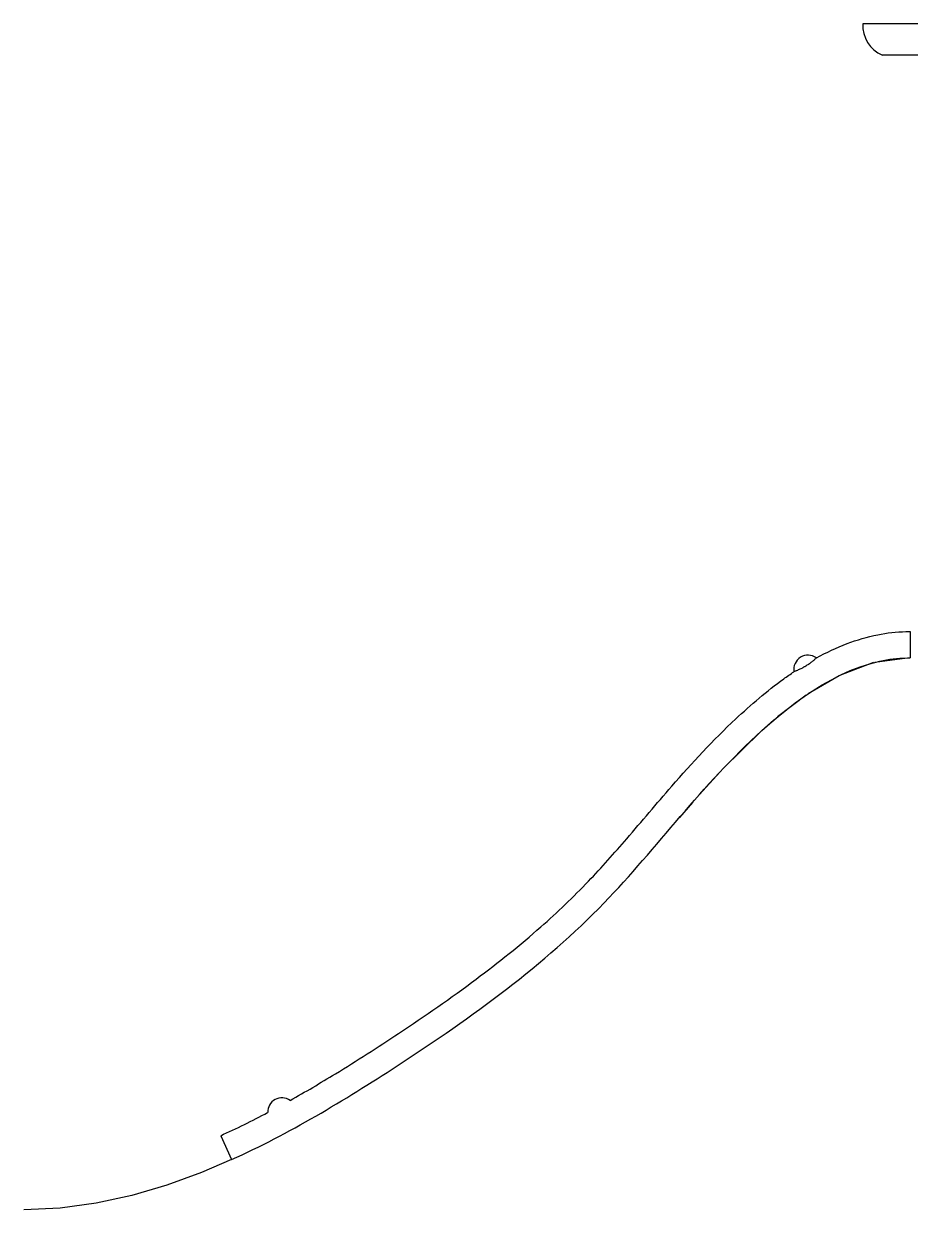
# Model space of a CAD drawing. Header units: millimetres. Extents: x 0 to 13338, y 0 to 11580.
# Drawn here: x 12546.6 to 12715.1, y 4816.2 to 5041.7 of the extents above; entities that cross this region are included whole.
import ezdxf

# ---------------------------------------------------------------- set-up
doc = ezdxf.new("R2010")
doc.units = ezdxf.units.MM
doc.layers.add('dwgmodels.com', color=250, linetype='Continuous')

# ---------------------------------------------------------------- blocks, each defined once
blk = doc.blocks.new('Public Light 11_side_dwgmodels.com')
at = {"color": 0}
for p, q in [((590.61, 4330.92), (442.61, 4330.92)), ((590.61, 4330.92), (442.61, 4330.92)), ((586.91, 4324.92), (446.32, 4324.92)), ((586.91, 4324.92), (446.32, 4324.92)), ((451.61, 4215.32), (451.61, 4210.32)), ((451.61, 4215.32), (451.61, 4210.32)), ((451.51, 4210.32), (444.89, 4209.45)), ((444.66, 4209.39), (438.37, 4207.03)), ((438.1, 4206.9), (432.19, 4203.45)), ((431.86, 4203.22), (426.41, 4199.07)), ((425.71, 4198.49), (423.94, 4196.94)), ((423.24, 4196.31), (416.01, 4189.18)), ((415.43, 4188.57), (411.55, 4184.29)), ((410.23, 4182.79), (407.73, 4179.91)), ((320.55, 4119.42), (322.61, 4114.86)), ((320.55, 4119.42), (322.61, 4114.86)), ((322.6, 4114.89), (316.91, 4112.44)), ((316.91, 4112.44), (310.32, 4110.03)), ((310.32, 4110.03), (303.64, 4108.06)), ((296.88, 4106.58), (290.04, 4105.65)), ((303.64, 4108.06), (296.88, 4106.58)), ((290.04, 4105.65), (283.11, 4105.33))]:
    blk.add_line(p, q, dxfattribs=at)
for centre, radius, start, end in [((448.67, 4330.52), 6.07, 176.1674, 247.1977), ((432.17, 4208.11), 2.7, 53.662, 189.3317), ((332.18, 4123.92), 2.7, 54.8085, 182.3391)]:
    blk.add_arc(centre, radius, start, end, dxfattribs=at)
for points, knots in [([(433.77, 4210.28), (435.66, 4211.32), (437.61, 4212.25), (441.5, 4213.72), (443.45, 4214.3), (447.19, 4215.05), (448.99, 4215.26), (451.07, 4215.31), (451.34, 4215.32), (451.61, 4215.32)], [0, 0, 0, 0, 6.452684, 6.452684, 12.491013, 12.491013, 17.903674, 17.903674, 18.720094, 18.720094, 18.720094, 18.720094]), ([(322.61, 4114.86), (333.49, 4119.78), (358.95, 4135.16), (394.04, 4160.64), (417.9, 4194.57), (441.14, 4210.32), (451.61, 4210.32)], [40.934473, 40.934473, 40.934473, 40.934473, 76.060047, 126.130199, 170.575365, 201.993771, 201.993771, 201.993771, 201.993771]), ([(322.61, 4114.86), (333.49, 4119.78), (358.95, 4135.16), (394.04, 4160.64), (417.9, 4194.57), (441.14, 4210.32), (451.61, 4210.32)], [40.934473, 40.934473, 40.934473, 40.934473, 76.060047, 126.130199, 170.575365, 201.993771, 201.993771, 201.993771, 201.993771]), ([(433.77, 4210.28), (433.77, 4210.28), (433.75, 4210.26), (433.67, 4210.18), (433.6, 4210.12), (433.4, 4209.95), (433.26, 4209.83), (432.94, 4209.57), (432.78, 4209.44), (432.49, 4209.23), (432.38, 4209.15), (432.17, 4209.01), (432.08, 4208.95), (431.94, 4208.86), (431.9, 4208.84), (431.82, 4208.79), (431.79, 4208.76), (431.71, 4208.72), (431.68, 4208.7), (431.58, 4208.64), (431.52, 4208.61), (431.3, 4208.48), (431.14, 4208.39), (430.74, 4208.19), (430.52, 4208.09), (430.1, 4207.9), (429.91, 4207.82), (429.63, 4207.71), (429.54, 4207.68), (429.51, 4207.67), (429.51, 4207.67), (429.51, 4207.67)], [-16.07575, -16.07575, -16.07575, -16.07575, -15.399235, -15.399235, -14.679396, -14.679396, -13.823057, -13.823057, -13.078336, -13.078336, -12.645385, -12.645385, -12.312669, -12.312669, -12.153787, -12.153787, -12.032181, -12.032181, -11.900916, -11.900916, -11.694599, -11.694599, -11.122497, -11.122497, -10.268336, -10.268336, -9.274898, -9.274898, -8.22903, -8.22903, -8.039428, -8.039428, -8.039428, -8.039428]), ([(433.77, 4210.28), (433.77, 4210.28), (433.75, 4210.26), (433.67, 4210.18), (433.6, 4210.12), (433.4, 4209.95), (433.26, 4209.83), (432.94, 4209.57), (432.78, 4209.44), (432.49, 4209.23), (432.38, 4209.15), (432.17, 4209.01), (432.08, 4208.95), (431.94, 4208.86), (431.9, 4208.84), (431.82, 4208.79), (431.79, 4208.76), (431.71, 4208.72), (431.68, 4208.7), (431.58, 4208.64), (431.52, 4208.61), (431.3, 4208.48), (431.14, 4208.39), (430.74, 4208.19), (430.52, 4208.09), (430.1, 4207.9), (429.91, 4207.82), (429.63, 4207.71), (429.54, 4207.68), (429.51, 4207.67), (429.51, 4207.67), (429.51, 4207.67)], [-16.07575, -16.07575, -16.07575, -16.07575, -15.399235, -15.399235, -14.679396, -14.679396, -13.823057, -13.823057, -13.078336, -13.078336, -12.645385, -12.645385, -12.312669, -12.312669, -12.153787, -12.153787, -12.032181, -12.032181, -11.900916, -11.900916, -11.694599, -11.694599, -11.122497, -11.122497, -10.268336, -10.268336, -9.274898, -9.274898, -8.22903, -8.22903, -8.039428, -8.039428, -8.039428, -8.039428]), ([(333.73, 4126.12), (336.64, 4127.75), (339.51, 4129.45), (346.41, 4133.67), (350.41, 4136.25), (359.37, 4142.18), (364.31, 4145.6), (373.33, 4152.36), (377.45, 4155.66), (384.54, 4161.91), (387.57, 4164.8), (392.96, 4170.44), (395.36, 4173.16), (400.59, 4179.21), (403.4, 4182.57), (410.15, 4190.31), (414.14, 4194.65), (421.33, 4201.39), (424.35, 4203.98), (428.2, 4206.77), (428.85, 4207.22), (429.51, 4207.67)], [0, 0, 0, 0, 10.002165, 10.002165, 24.262482, 24.262482, 42.254439, 42.254439, 58.072392, 58.072392, 70.614922, 70.614922, 81.475249, 81.475249, 94.610136, 94.610136, 112.280597, 112.280597, 124.161389, 124.161389, 126.546669, 126.546669, 126.546669, 126.546669])]:
    blk.add_open_spline(points, degree=3, knots=knots, dxfattribs=at)
blk.add_open_spline([(320.55, 4119.42), (323.57, 4120.78), (326.55, 4122.26), (329.48, 4123.81)], degree=3, dxfattribs=at)

msp = doc.modelspace()

# ---------------------------------------------------------------- block references
at = {"layer": 'dwgmodels.com'}
msp.add_blockref('Public Light 11_side_dwgmodels.com', (12263.53, 710.8), dxfattribs=at)

doc.saveas('drawing.dxf')
